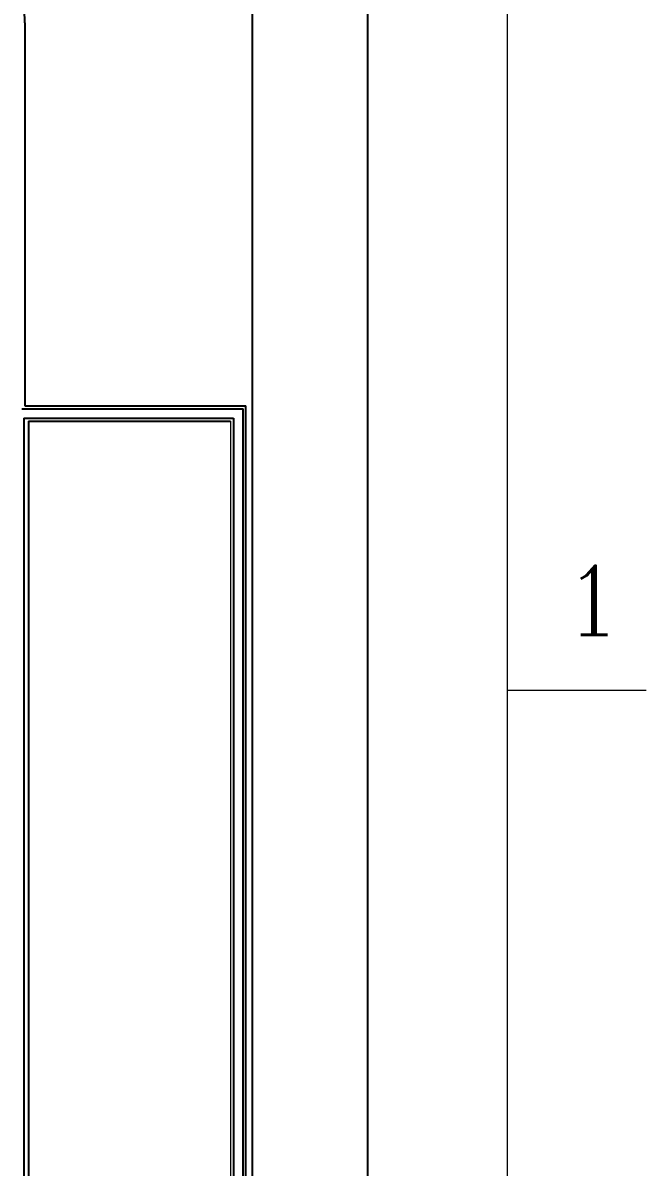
# Model space of a CAD drawing. Header units: millimetres. Extents: x 63700 to 182600, y -289551 to -205451.
# Drawn here: x 180097 to 181717, y -252866 to -249889 of the extents above; entities that cross this region are included whole.
import ezdxf

# ---------------------------------------------------------------- set-up
doc = ezdxf.new("R2010")
doc.units = ezdxf.units.MM
doc.header["$LTSCALE"] = 50
for name, color, linetype in [('1', 7, 'Continuous'), ('SITE BOUNDARY-AP', 4, 'xxx'), ('나중에 삭제', 7, 'Continuous')]:
    doc.layers.add(name, color=color, linetype=linetype)
for name, color, linetype, lineweight in [('DITCH', 7, 'Continuous', 0), ('ROAD', 4, 'Continuous', 0), ('TAN-TIT', 30, 'Continuous', 0)]:
    doc.layers.add(name, color=color, linetype=linetype, lineweight=lineweight)
doc.styles.add('COM', font='COMPLEX', dxfattribs={"height": 5})
doc.styles.get("Standard").update_dxf_attribs({"font": 'romans.shx', "width": 0.75, "bigfont": 'whgtxt.shx'})
doc.linetypes.add('xxx', pattern='A,0.25,-0.022286,["xxx",Standard,S=0.1,R=0,X=0,Y=-0.035957],-0.221744', length=0.49403)

# ---------------------------------------------------------------- blocks, each defined once
blk = doc.blocks.new('BORDER')
at = {"layer": 'TAN-TIT'}
for p, q in [((232823, 3520), (232823, 164680)), ((232823, 151701), (234266, 151701))]:
    blk.add_line(p, q, dxfattribs=at)
at = {"layer": '나중에 삭제', "color": 30, "lineweight": 0}
blk.add_line((232823, 133841), (232823, 164680), dxfattribs=at)
at = {"layer": 'TAN-TIT', "style": 'COM'}
blk.add_text('1', height=721, dxfattribs=at).set_placement((233400, 152278))
blk = doc.blocks.new('KEY PLAN_NEW')
at = {"layer": 'DITCH', "color": 253, "lineweight": -3}
for p, q in [((-501.9, -603.5), (-501.9, -1001.9)), ((-504.9, -1004.9), (-274.9, -1004.9)), ((-501.9, -1001.9), (-271.9, -1001.9)), ((-274.9, -1884.9), (-274.9, -1004.9)), ((-271.9, -1887.9), (-271.9, -1001.9)), ((-502.9, -1014.9), (-502.9, -1874.9)), ((-502.9, -1014.9), (-502.9, -1874.9)), ((-502.9, -1014.9), (-284.9, -1014.9)), ((-284.9, -1014.9), (-284.9, -1874.9))]:
    blk.add_line(p, q, dxfattribs=at)
blk.add_arc((-769.9, -603.5), 268, 0, 90, dxfattribs=at)
at = {"layer": 'ROAD', "color": 253, "lineweight": -3}
for q in [(-497.9, -1871.9), (-287.9, -1017.9)]:
    blk.add_line((-497.9, -1017.9), q, dxfattribs=at)
at = {"layer": 'ROAD', "color": 253}
blk.add_line((-287.9, -1017.9), (-287.9, -1871.9), dxfattribs=at)
at = {"layer": 'SITE BOUNDARY-AP', "color": 253, "linetype": 'Continuous', "ltscale": 10000, "flags": 128}
for points in [[(-1643.9, -2144.6), (-1643.9, -2344.4), (-145, -2344.4), (-145, -180.4), (-1644.1, -172.6), (-1643.9, -307.5)], [(-1523.2, -2224.4), (-265, -2224.4), (-265, -299.7), (-1523.9, -293.3), (-1523.8, -307.5)]]:
    blk.add_lwpolyline(points, dxfattribs=at)
at = {"layer": 'TAN-TIT'}
blk.add_lwpolyline([(-3958.6, -3083.9), (0, -3083.9), (0, 0), (-3958.6, 0)], close=True, dxfattribs=at)

msp = doc.modelspace()

# ---------------------------------------------------------------- block references
at = {"xscale": 2.5, "yscale": 2.5, "zscale": 2.5}
msp.add_blockref('KEY PLAN_NEW', (181356.2, -248380.7), dxfattribs=at)
at = {"layer": '1', "xscale": 0.25, "yscale": 0.25, "zscale": 0.25}
msp.add_blockref('BORDER', (123150.3, -289550.7), dxfattribs=at)

doc.saveas('drawing.dxf')
